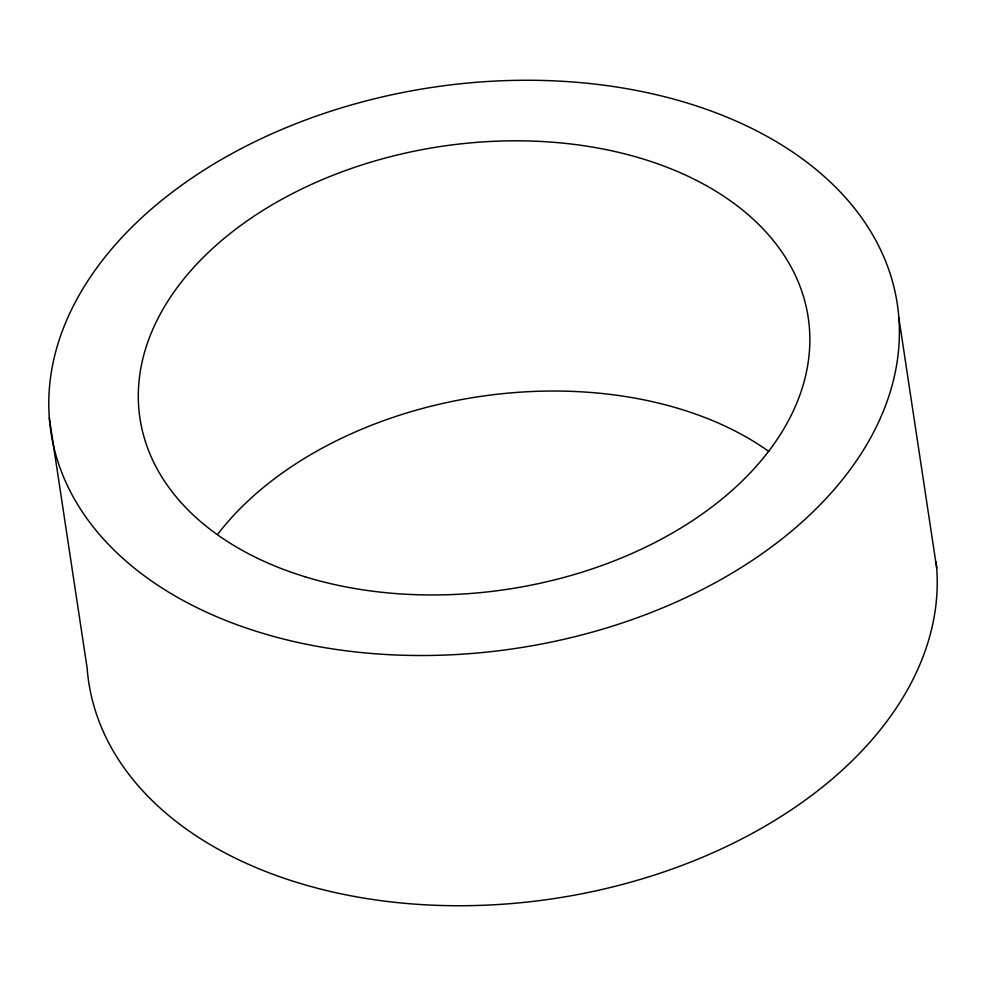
<?xml version="1.0" encoding="UTF-8"?>
<svg xmlns="http://www.w3.org/2000/svg" width="986" height="986" viewBox="0 0 986 986"><rect width="100%" height="100%" fill="white"/><g stroke="black" fill="none" stroke-linecap="round" stroke-linejoin="round"><path stroke-width="1.48" d="M898.862 317.837A428.01 283.611 -8.6 0 1 280.234 638.201A428.01 283.611 -8.6 0 1 243.148 147.617A428.01 283.611 -8.6 0 1 898.862 317.837L936.7 568.072M49.3 417.928L87.138 668.163A428.01 283.611 -8.6 0 0 537.826 900.81A428.01 283.611 -8.6 0 0 936.145 562.082M218.029 533.82A337.902 223.896 -8.6 0 1 768.883 451.489M304.785 576.687A337.902 223.896 -8.6 0 0 809.851 340.774A337.902 223.896 -8.6 0 0 307.595 186.194A337.902 223.896 -8.6 0 0 304.785 576.687"/></g></svg>
